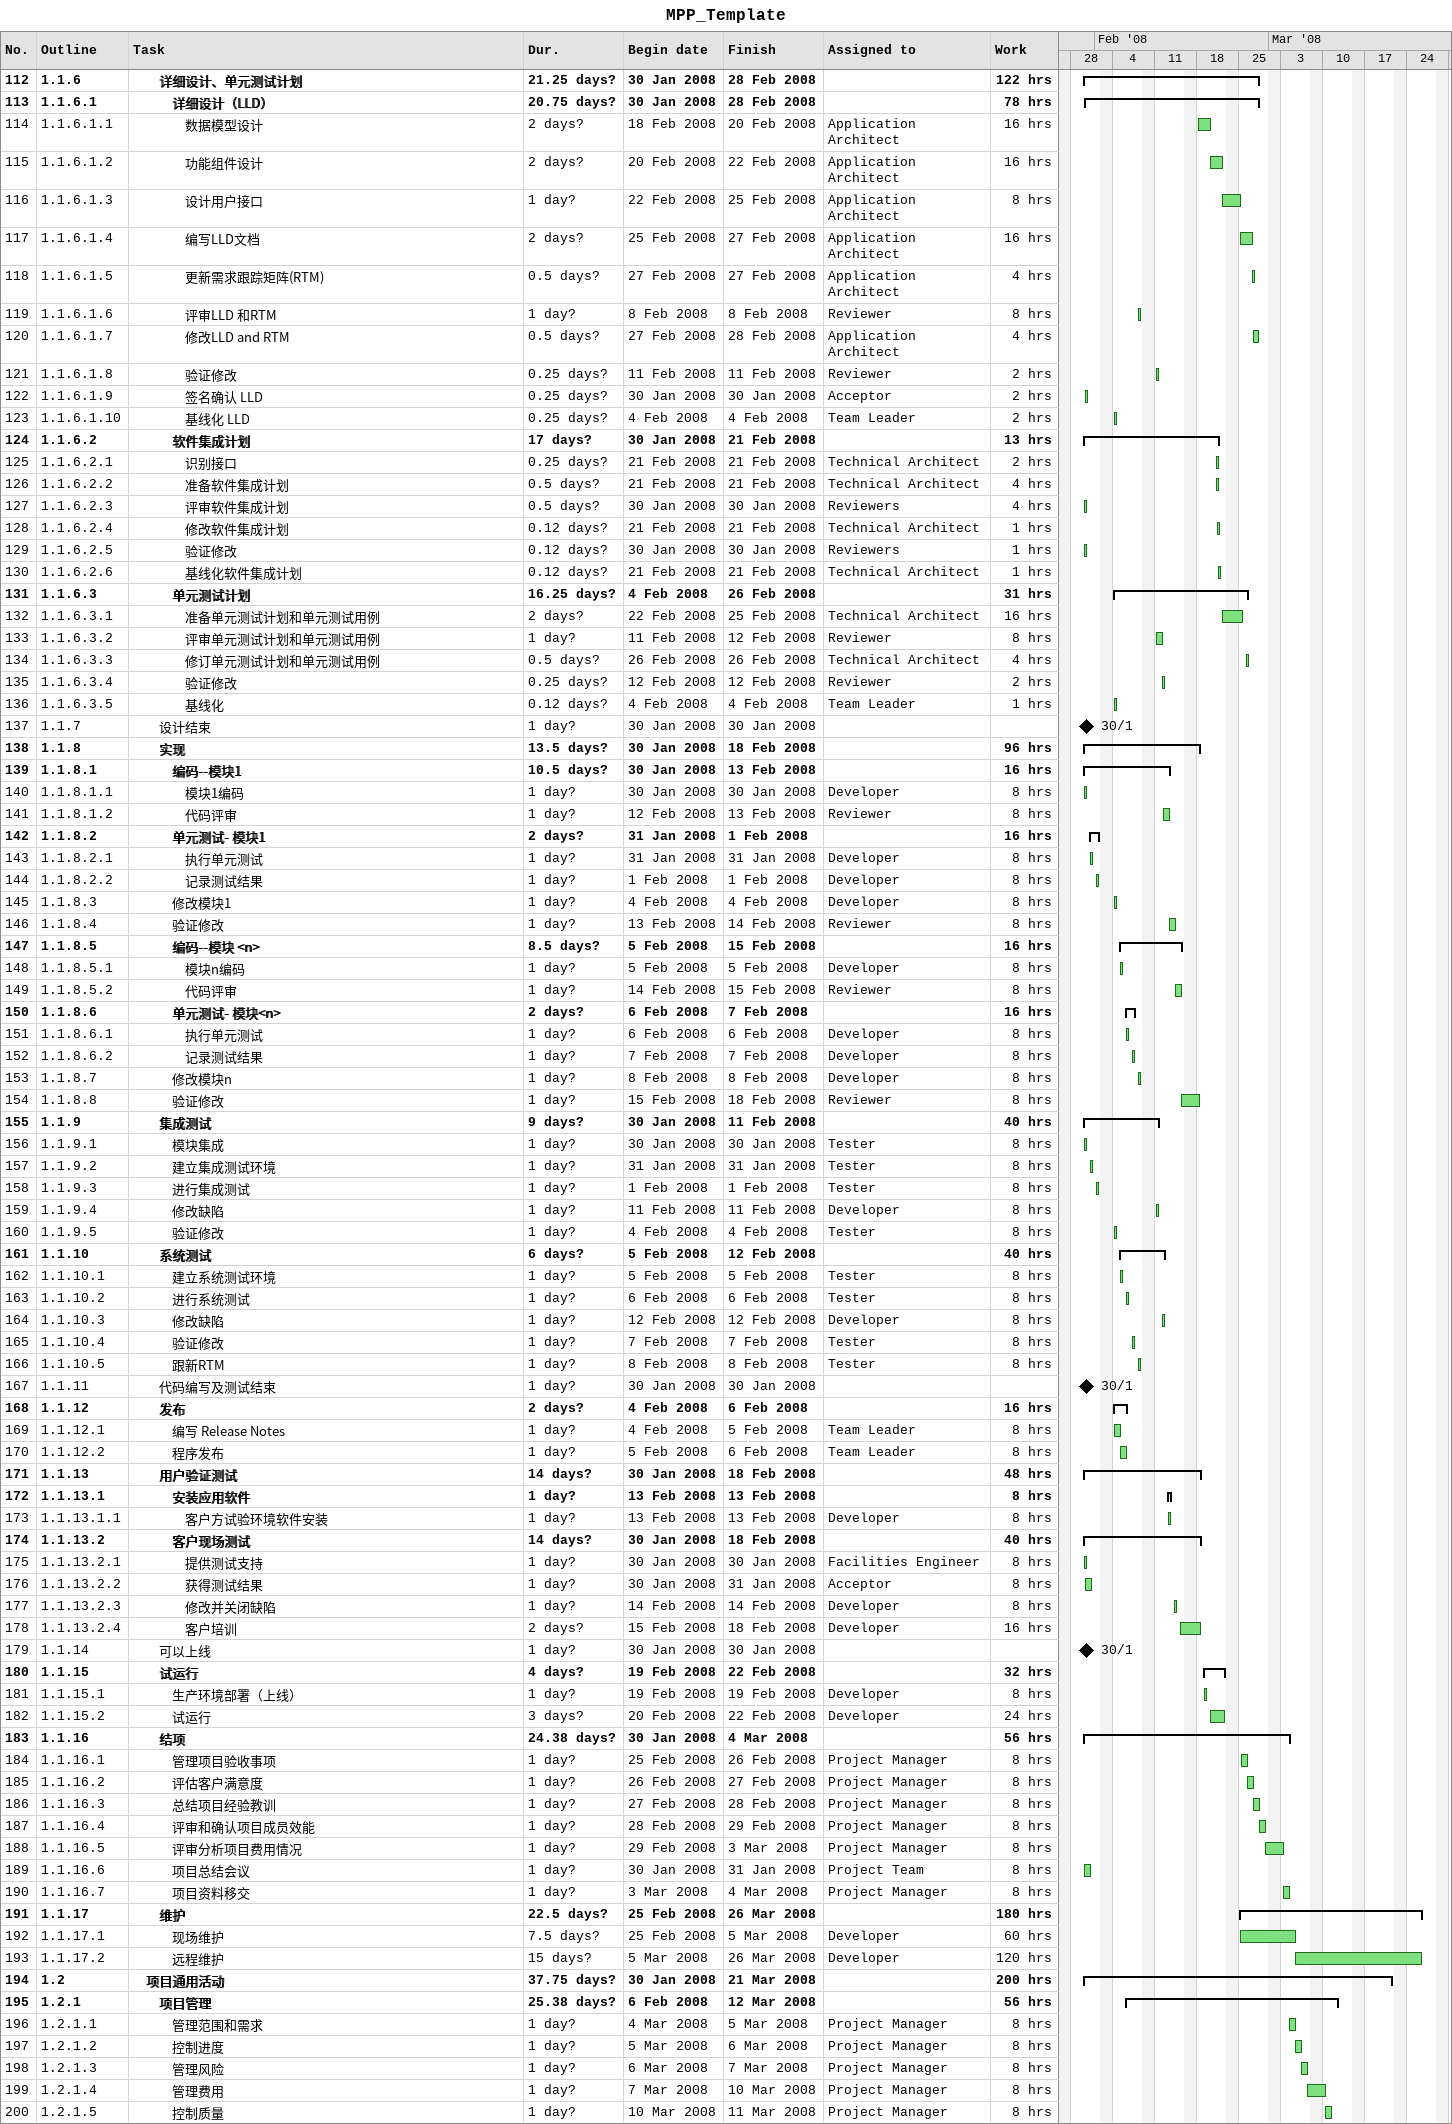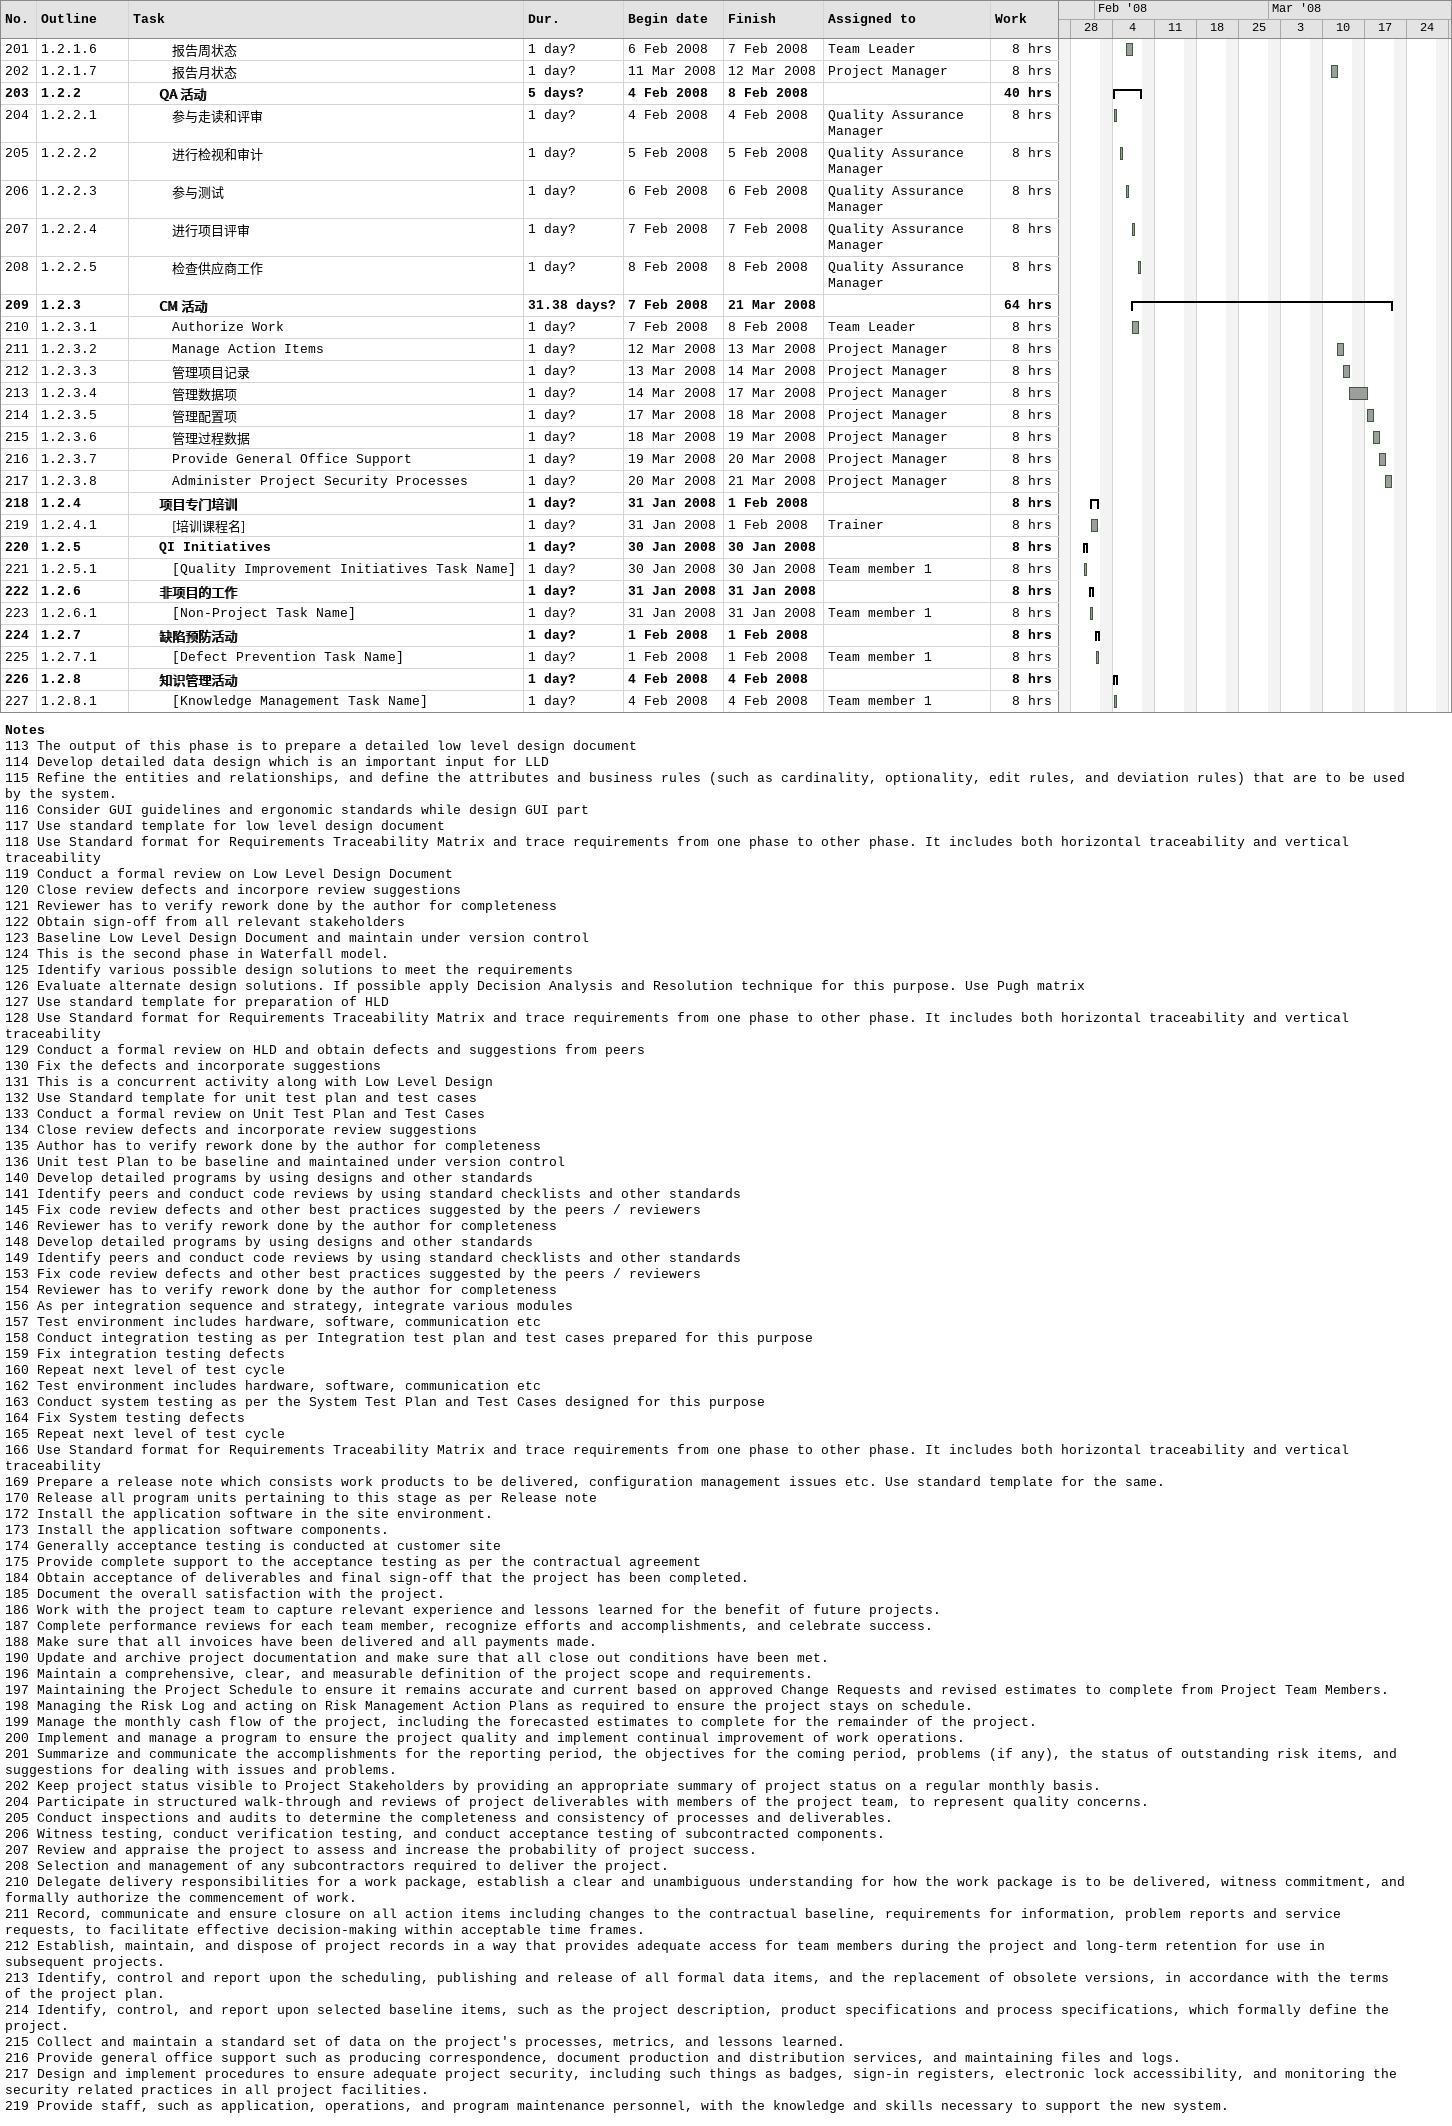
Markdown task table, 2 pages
MPP_Template

| ID | WBS | Task | Duration | Start | Finish | Resources | Work (h) |
|---|---|---|---|---|---|---|---|
| 112 | 1.1.6 | **详细设计、单元测试计划** | 21.25d? | 2008-01-30 | 2008-02-28 |  | 122 |
| 113 | 1.1.6.1 | **详细设计（LLD）** | 20.75d? | 2008-01-30 | 2008-02-28 |  | 78 |
| 114 | 1.1.6.1.1 | 数据模型设计 | 2d? | 2008-02-18 | 2008-02-20 | Application Architect | 16 |
| 115 | 1.1.6.1.2 | 功能组件设计 | 2d? | 2008-02-20 | 2008-02-22 | Application Architect | 16 |
| 116 | 1.1.6.1.3 | 设计用户接口 | 1d? | 2008-02-22 | 2008-02-25 | Application Architect | 8 |
| 117 | 1.1.6.1.4 | 编写LLD文档 | 2d? | 2008-02-25 | 2008-02-27 | Application Architect | 16 |
| 118 | 1.1.6.1.5 | 更新需求跟踪矩阵(RTM) | 0.5d? | 2008-02-27 | 2008-02-27 | Application Architect | 4 |
| 119 | 1.1.6.1.6 | 评审LLD 和RTM | 1d? | 2008-02-08 | 2008-02-08 | Reviewer | 8 |
| 120 | 1.1.6.1.7 | 修改LLD and RTM | 0.5d? | 2008-02-27 | 2008-02-28 | Application Architect | 4 |
| 121 | 1.1.6.1.8 | 验证修改 | 0.25d? | 2008-02-11 | 2008-02-11 | Reviewer | 2 |
| 122 | 1.1.6.1.9 | 签名确认 LLD | 0.25d? | 2008-01-30 | 2008-01-30 | Acceptor | 2 |
| 123 | 1.1.6.1.10 | 基线化 LLD | 0.25d? | 2008-02-04 | 2008-02-04 | Team Leader | 2 |
| 124 | 1.1.6.2 | **软件集成计划** | 17d? | 2008-01-30 | 2008-02-21 |  | 13 |
| 125 | 1.1.6.2.1 | 识别接口 | 0.25d? | 2008-02-21 | 2008-02-21 | Technical Architect | 2 |
| 126 | 1.1.6.2.2 | 准备软件集成计划 | 0.5d? | 2008-02-21 | 2008-02-21 | Technical Architect | 4 |
| 127 | 1.1.6.2.3 | 评审软件集成计划 | 0.5d? | 2008-01-30 | 2008-01-30 | Reviewers | 4 |
| 128 | 1.1.6.2.4 | 修改软件集成计划 | 0.12d? | 2008-02-21 | 2008-02-21 | Technical Architect | 1 |
| 129 | 1.1.6.2.5 | 验证修改 | 0.12d? | 2008-01-30 | 2008-01-30 | Reviewers | 1 |
| 130 | 1.1.6.2.6 | 基线化软件集成计划 | 0.12d? | 2008-02-21 | 2008-02-21 | Technical Architect | 1 |
| 131 | 1.1.6.3 | **单元测试计划** | 16.25d? | 2008-02-04 | 2008-02-26 |  | 31 |
| 132 | 1.1.6.3.1 | 准备单元测试计划和单元测试用例 | 2d? | 2008-02-22 | 2008-02-25 | Technical Architect | 16 |
| 133 | 1.1.6.3.2 | 评审单元测试计划和单元测试用例 | 1d? | 2008-02-11 | 2008-02-12 | Reviewer | 8 |
| 134 | 1.1.6.3.3 | 修订单元测试计划和单元测试用例 | 0.5d? | 2008-02-26 | 2008-02-26 | Technical Architect | 4 |
| 135 | 1.1.6.3.4 | 验证修改 | 0.25d? | 2008-02-12 | 2008-02-12 | Reviewer | 2 |
| 136 | 1.1.6.3.5 | 基线化 | 0.12d? | 2008-02-04 | 2008-02-04 | Team Leader | 1 |
| 137 | 1.1.7 | 设计结束 | 1d? | 2008-01-30 | 2008-01-30 |  |  |
| 138 | 1.1.8 | **实现** | 13.5d? | 2008-01-30 | 2008-02-18 |  | 96 |
| 139 | 1.1.8.1 | **编码--模块1** | 10.5d? | 2008-01-30 | 2008-02-13 |  | 16 |
| 140 | 1.1.8.1.1 | 模块1编码 | 1d? | 2008-01-30 | 2008-01-30 | Developer | 8 |
| 141 | 1.1.8.1.2 | 代码评审 | 1d? | 2008-02-12 | 2008-02-13 | Reviewer | 8 |
| 142 | 1.1.8.2 | **单元测试- 模块1** | 2d? | 2008-01-31 | 2008-02-01 |  | 16 |
| 143 | 1.1.8.2.1 | 执行单元测试 | 1d? | 2008-01-31 | 2008-01-31 | Developer | 8 |
| 144 | 1.1.8.2.2 | 记录测试结果 | 1d? | 2008-02-01 | 2008-02-01 | Developer | 8 |
| 145 | 1.1.8.3 | 修改模块1 | 1d? | 2008-02-04 | 2008-02-04 | Developer | 8 |
| 146 | 1.1.8.4 | 验证修改 | 1d? | 2008-02-13 | 2008-02-14 | Reviewer | 8 |
| 147 | 1.1.8.5 | **编码--模块 <n>** | 8.5d? | 2008-02-05 | 2008-02-15 |  | 16 |
| 148 | 1.1.8.5.1 | 模块n编码 | 1d? | 2008-02-05 | 2008-02-05 | Developer | 8 |
| 149 | 1.1.8.5.2 | 代码评审 | 1d? | 2008-02-14 | 2008-02-15 | Reviewer | 8 |
| 150 | 1.1.8.6 | **单元测试- 模块<n>** | 2d? | 2008-02-06 | 2008-02-07 |  | 16 |
| 151 | 1.1.8.6.1 | 执行单元测试 | 1d? | 2008-02-06 | 2008-02-06 | Developer | 8 |
| 152 | 1.1.8.6.2 | 记录测试结果 | 1d? | 2008-02-07 | 2008-02-07 | Developer | 8 |
| 153 | 1.1.8.7 | 修改模块n | 1d? | 2008-02-08 | 2008-02-08 | Developer | 8 |
| 154 | 1.1.8.8 | 验证修改 | 1d? | 2008-02-15 | 2008-02-18 | Reviewer | 8 |
| 155 | 1.1.9 | **集成测试** | 9d? | 2008-01-30 | 2008-02-11 |  | 40 |
| 156 | 1.1.9.1 | 模块集成 | 1d? | 2008-01-30 | 2008-01-30 | Tester | 8 |
| 157 | 1.1.9.2 | 建立集成测试环境 | 1d? | 2008-01-31 | 2008-01-31 | Tester | 8 |
| 158 | 1.1.9.3 | 进行集成测试 | 1d? | 2008-02-01 | 2008-02-01 | Tester | 8 |
| 159 | 1.1.9.4 | 修改缺陷 | 1d? | 2008-02-11 | 2008-02-11 | Developer | 8 |
| 160 | 1.1.9.5 | 验证修改 | 1d? | 2008-02-04 | 2008-02-04 | Tester | 8 |
| 161 | 1.1.10 | **系统测试** | 6d? | 2008-02-05 | 2008-02-12 |  | 40 |
| 162 | 1.1.10.1 | 建立系统测试环境 | 1d? | 2008-02-05 | 2008-02-05 | Tester | 8 |
| 163 | 1.1.10.2 | 进行系统测试 | 1d? | 2008-02-06 | 2008-02-06 | Tester | 8 |
| 164 | 1.1.10.3 | 修改缺陷 | 1d? | 2008-02-12 | 2008-02-12 | Developer | 8 |
| 165 | 1.1.10.4 | 验证修改 | 1d? | 2008-02-07 | 2008-02-07 | Tester | 8 |
| 166 | 1.1.10.5 | 跟新RTM | 1d? | 2008-02-08 | 2008-02-08 | Tester | 8 |
| 167 | 1.1.11 | 代码编写及测试结束 | 1d? | 2008-01-30 | 2008-01-30 |  |  |
| 168 | 1.1.12 | **发布** | 2d? | 2008-02-04 | 2008-02-06 |  | 16 |
| 169 | 1.1.12.1 | 编写 Release Notes | 1d? | 2008-02-04 | 2008-02-05 | Team Leader | 8 |
| 170 | 1.1.12.2 | 程序发布 | 1d? | 2008-02-05 | 2008-02-06 | Team Leader | 8 |
| 171 | 1.1.13 | **用户验证测试** | 14d? | 2008-01-30 | 2008-02-18 |  | 48 |
| 172 | 1.1.13.1 | **安装应用软件** | 1d? | 2008-02-13 | 2008-02-13 |  | 8 |
| 173 | 1.1.13.1.1 | 客户方试验环境软件安装 | 1d? | 2008-02-13 | 2008-02-13 | Developer | 8 |
| 174 | 1.1.13.2 | **客户现场测试** | 14d? | 2008-01-30 | 2008-02-18 |  | 40 |
| 175 | 1.1.13.2.1 | 提供测试支持 | 1d? | 2008-01-30 | 2008-01-30 | Facilities Engineer | 8 |
| 176 | 1.1.13.2.2 | 获得测试结果 | 1d? | 2008-01-30 | 2008-01-31 | Acceptor | 8 |
| 177 | 1.1.13.2.3 | 修改并关闭缺陷 | 1d? | 2008-02-14 | 2008-02-14 | Developer | 8 |
| 178 | 1.1.13.2.4 | 客户培训 | 2d? | 2008-02-15 | 2008-02-18 | Developer | 16 |
| 179 | 1.1.14 | 可以上线 | 1d? | 2008-01-30 | 2008-01-30 |  |  |
| 180 | 1.1.15 | **试运行** | 4d? | 2008-02-19 | 2008-02-22 |  | 32 |
| 181 | 1.1.15.1 | 生产环境部署（上线） | 1d? | 2008-02-19 | 2008-02-19 | Developer | 8 |
| 182 | 1.1.15.2 | 试运行 | 3d? | 2008-02-20 | 2008-02-22 | Developer | 24 |
| 183 | 1.1.16 | **结项** | 24.38d? | 2008-01-30 | 2008-03-04 |  | 56 |
| 184 | 1.1.16.1 | 管理项目验收事项 | 1d? | 2008-02-25 | 2008-02-26 | Project Manager | 8 |
| 185 | 1.1.16.2 | 评估客户满意度 | 1d? | 2008-02-26 | 2008-02-27 | Project Manager | 8 |
| 186 | 1.1.16.3 | 总结项目经验教训 | 1d? | 2008-02-27 | 2008-02-28 | Project Manager | 8 |
| 187 | 1.1.16.4 | 评审和确认项目成员效能 | 1d? | 2008-02-28 | 2008-02-29 | Project Manager | 8 |
| 188 | 1.1.16.5 | 评审分析项目费用情况 | 1d? | 2008-02-29 | 2008-03-03 | Project Manager | 8 |
| 189 | 1.1.16.6 | 项目总结会议 | 1d? | 2008-01-30 | 2008-01-31 | Project Team | 8 |
| 190 | 1.1.16.7 | 项目资料移交 | 1d? | 2008-03-03 | 2008-03-04 | Project Manager | 8 |
| 191 | 1.1.17 | **维护** | 22.5d? | 2008-02-25 | 2008-03-26 |  | 180 |
| 192 | 1.1.17.1 | 现场维护 | 7.5d? | 2008-02-25 | 2008-03-05 | Developer | 60 |
| 193 | 1.1.17.2 | 远程维护 | 15d? | 2008-03-05 | 2008-03-26 | Developer | 120 |
| 194 | 1.2 | **项目通用活动** | 37.75d? | 2008-01-30 | 2008-03-21 |  | 200 |
| 195 | 1.2.1 | **项目管理** | 25.38d? | 2008-02-06 | 2008-03-12 |  | 56 |
| 196 | 1.2.1.1 | 管理范围和需求 | 1d? | 2008-03-04 | 2008-03-05 | Project Manager | 8 |
| 197 | 1.2.1.2 | 控制进度 | 1d? | 2008-03-05 | 2008-03-06 | Project Manager | 8 |
| 198 | 1.2.1.3 | 管理风险 | 1d? | 2008-03-06 | 2008-03-07 | Project Manager | 8 |
| 199 | 1.2.1.4 | 管理费用 | 1d? | 2008-03-07 | 2008-03-10 | Project Manager | 8 |
| 200 | 1.2.1.5 | 控制质量 | 1d? | 2008-03-10 | 2008-03-11 | Project Manager | 8 |
| 201 | 1.2.1.6 | 报告周状态 | 1d? | 2008-02-06 | 2008-02-07 | Team Leader | 8 |
| 202 | 1.2.1.7 | 报告月状态 | 1d? | 2008-03-11 | 2008-03-12 | Project Manager | 8 |
| 203 | 1.2.2 | **QA 活动** | 5d? | 2008-02-04 | 2008-02-08 |  | 40 |
| 204 | 1.2.2.1 | 参与走读和评审 | 1d? | 2008-02-04 | 2008-02-04 | Quality Assurance Manager | 8 |
| 205 | 1.2.2.2 | 进行检视和审计 | 1d? | 2008-02-05 | 2008-02-05 | Quality Assurance Manager | 8 |
| 206 | 1.2.2.3 | 参与测试 | 1d? | 2008-02-06 | 2008-02-06 | Quality Assurance Manager | 8 |
| 207 | 1.2.2.4 | 进行项目评审 | 1d? | 2008-02-07 | 2008-02-07 | Quality Assurance Manager | 8 |
| 208 | 1.2.2.5 | 检查供应商工作 | 1d? | 2008-02-08 | 2008-02-08 | Quality Assurance Manager | 8 |
| 209 | 1.2.3 | **CM 活动** | 31.38d? | 2008-02-07 | 2008-03-21 |  | 64 |
| 210 | 1.2.3.1 | Authorize Work | 1d? | 2008-02-07 | 2008-02-08 | Team Leader | 8 |
| 211 | 1.2.3.2 | Manage Action Items | 1d? | 2008-03-12 | 2008-03-13 | Project Manager | 8 |
| 212 | 1.2.3.3 | 管理项目记录 | 1d? | 2008-03-13 | 2008-03-14 | Project Manager | 8 |
| 213 | 1.2.3.4 | 管理数据项 | 1d? | 2008-03-14 | 2008-03-17 | Project Manager | 8 |
| 214 | 1.2.3.5 | 管理配置项 | 1d? | 2008-03-17 | 2008-03-18 | Project Manager | 8 |
| 215 | 1.2.3.6 | 管理过程数据 | 1d? | 2008-03-18 | 2008-03-19 | Project Manager | 8 |
| 216 | 1.2.3.7 | Provide General Office Support | 1d? | 2008-03-19 | 2008-03-20 | Project Manager | 8 |
| 217 | 1.2.3.8 | Administer Project Security Processes | 1d? | 2008-03-20 | 2008-03-21 | Project Manager | 8 |
| 218 | 1.2.4 | **项目专门培训** | 1d? | 2008-01-31 | 2008-02-01 |  | 8 |
| 219 | 1.2.4.1 | [培训课程名] | 1d? | 2008-01-31 | 2008-02-01 | Trainer | 8 |
| 220 | 1.2.5 | **QI Initiatives** | 1d? | 2008-01-30 | 2008-01-30 |  | 8 |
| 221 | 1.2.5.1 | [Quality Improvement Initiatives Task Name] | 1d? | 2008-01-30 | 2008-01-30 | Team member 1 | 8 |
| 222 | 1.2.6 | **非项目的工作** | 1d? | 2008-01-31 | 2008-01-31 |  | 8 |
| 223 | 1.2.6.1 | [Non-Project Task Name] | 1d? | 2008-01-31 | 2008-01-31 | Team member 1 | 8 |
| 224 | 1.2.7 | **缺陷预防活动** | 1d? | 2008-02-01 | 2008-02-01 |  | 8 |
| 225 | 1.2.7.1 | [Defect Prevention Task Name] | 1d? | 2008-02-01 | 2008-02-01 | Team member 1 | 8 |
| 226 | 1.2.8 | **知识管理活动** | 1d? | 2008-02-04 | 2008-02-04 |  | 8 |
| 227 | 1.2.8.1 | [Knowledge Management Task Name] | 1d? | 2008-02-04 | 2008-02-04 | Team member 1 | 8 |

Notes
- 113: The output of this phase is to prepare a detailed low level design document
- 114: Develop detailed data design which is an important input for LLD
- 115: Refine the entities and relationships, and define the attributes and business rules (such as cardinality, optionality, edit rules, and deviation rules) that are to be used by the system.
- 116: Consider GUI guidelines and ergonomic standards while design GUI part
- 117: Use standard template for low level design document
- 118: Use Standard format for Requirements Traceability Matrix and trace requirements from one phase to other phase. It includes both horizontal traceability and vertical traceability
- 119: Conduct a formal review on Low Level Design Document
- 120: Close review defects and incorpore review suggestions
- 121: Reviewer has to verify rework done by the author for completeness
- 122: Obtain sign-off from all relevant stakeholders
- 123: Baseline Low Level Design Document and maintain under version control
- 124: This is the second phase in Waterfall model.
- 125: Identify various possible design solutions to meet the requirements
- 126: Evaluate alternate design solutions. If possible apply Decision Analysis and Resolution technique for this purpose. Use Pugh matrix
- 127: Use standard template for preparation of HLD
- 128: Use Standard format for Requirements Traceability Matrix and trace requirements from one phase to other phase. It includes both horizontal traceability and vertical traceability
- 129: Conduct a formal review on HLD and obtain defects and suggestions from peers
- 130: Fix the defects and incorporate suggestions
- 131: This is a concurrent activity along with Low Level Design
- 132: Use Standard template for unit test plan and test cases
- 133: Conduct a formal review on Unit Test Plan and Test Cases
- 134: Close review defects and incorporate review suggestions
- 135: Author has to verify rework done by the author for completeness
- 136: Unit test Plan to be baseline and maintained under version control
- 140: Develop detailed programs by using designs and other standards
- 141: Identify peers and conduct code reviews by using standard checklists and other standards
- 145: Fix code review defects and other best practices suggested by the peers / reviewers
- 146: Reviewer has to verify rework done by the author for completeness
- 148: Develop detailed programs by using designs and other standards
- 149: Identify peers and conduct code reviews by using standard checklists and other standards
- 153: Fix code review defects and other best practices suggested by the peers / reviewers
- 154: Reviewer has to verify rework done by the author for completeness
- 156: As per integration sequence and strategy, integrate various modules
- 157: Test environment includes hardware, software, communication etc
- 158: Conduct integration testing as per Integration test plan and test cases prepared for this purpose
- 159: Fix integration testing defects
- 160: Repeat next level of test cycle
- 162: Test environment includes hardware, software, communication etc
- 163: Conduct system testing as per the System Test Plan and Test Cases designed for this purpose
- 164: Fix System testing defects
- 165: Repeat next level of test cycle
- 166: Use Standard format for Requirements Traceability Matrix and trace requirements from one phase to other phase. It includes both horizontal traceability and vertical traceability
- 169: Prepare a release note which consists work products to be delivered, configuration management issues etc. Use standard template for the same.
- 170: Release all program units pertaining to this stage as per Release note
- 172: Install the application software in the site environment.
- 173: Install the application software components.
- 174: Generally acceptance testing is conducted at customer site
- 175: Provide complete support to the acceptance testing as per the contractual agreement
- 184: Obtain acceptance of deliverables and final sign-off that the project has been completed.
- 185: Document the overall satisfaction with the project.
- 186: Work with the project team to capture relevant experience and lessons learned for the benefit of future projects.
- 187: Complete performance reviews for each team member, recognize efforts and accomplishments, and celebrate success.
- 188: Make sure that all invoices have been delivered and all payments made.
- 190: Update and archive project documentation and make sure that all close out conditions have been met.
- 196: Maintain a comprehensive, clear, and measurable definition of the project scope and requirements.
- 197: Maintaining the Project Schedule to ensure it remains accurate and current based on approved Change Requests and revised estimates to complete from Project Team Members.
- 198: Managing the Risk Log and acting on Risk Management Action Plans as required to ensure the project stays on schedule.
- 199: Manage the monthly cash flow of the project, including the forecasted estimates to complete for the remainder of the project.
- 200: Implement and manage a program to ensure the project quality and implement continual improvement of work operations.
- 201: Summarize and communicate the accomplishments for the reporting period, the objectives for the coming period, problems (if any), the status of outstanding risk items, and suggestions for dealing with issues and problems.
- 202: Keep project status visible to Project Stakeholders by providing an appropriate summary of project status on a regular monthly basis.
- 204: Participate in structured walk-through and reviews of project deliverables with members of the project team, to represent quality concerns.
- 205: Conduct inspections and audits to determine the completeness and consistency of processes and deliverables.
- 206: Witness testing, conduct verification testing, and conduct acceptance testing of subcontracted components.
- 207: Review and appraise the project to assess and increase the probability of project success.
- 208: Selection and management of any subcontractors required to deliver the project.
- 210: Delegate delivery responsibilities for a work package, establish a clear and unambiguous understanding for how the work package is to be delivered, witness commitment, and formally authorize the commencement of work.
- 211: Record, communicate and ensure closure on all action items including changes to the contractual baseline, requirements for information, problem reports and service requests, to facilitate effective decision-making within acceptable time frames.
- 212: Establish, maintain, and dispose of project records in a way that provides adequate access for team members during the project and long-term retention for use in subsequent projects.
- 213: Identify, control and report upon the scheduling, publishing and release of all formal data items, and the replacement of obsolete versions, in accordance with the terms of the project plan.
- 214: Identify, control, and report upon selected baseline items, such as the project description, product specifications and process specifications, which formally define the project.
- 215: Collect and maintain a standard set of data on the project's processes, metrics, and lessons learned.
- 216: Provide general office support such as producing correspondence, document production and distribution services, and maintaining files and logs.
- 217: Design and implement procedures to ensure adequate project security, including such things as badges, sign-in registers, electronic lock accessibility, and monitoring the security related practices in all project facilities.
- 219: Provide staff, such as application, operations, and program maintenance personnel, with the knowledge and skills necessary to support the new system.
